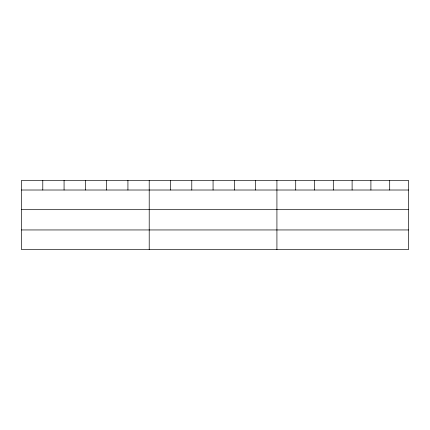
<?xml version="1.0" encoding="UTF-8"?>
<svg xmlns="http://www.w3.org/2000/svg" width="430" height="430" viewBox="0 0 430 430"><rect width="100%" height="100%" fill="white"/><g stroke="black" fill="none" stroke-linecap="round" stroke-linejoin="round"><path stroke-width="0.64" d="M408.5 209.684L408.5 180.385L21.5 180.385L21.5 249.615L408.5 249.615L408.5 209.684L21.5 209.684M21.5 190.012L408.5 190.012M21.5 229.948L408.5 229.948M389.704 180.385L389.704 190.012M370.907 180.385L370.907 190.012M352.111 180.385L352.111 190.012M333.309 180.385L333.309 190.012M314.513 180.385L314.513 190.012M295.716 180.385L295.716 190.012M276.92 180.385L276.92 249.615M255.635 180.385L255.635 190.012M234.35 180.385L234.35 190.012M213.065 180.385L213.065 190.012M191.78 180.385L191.78 190.012M170.495 180.385L170.495 190.012M149.21 180.385L149.21 249.615M127.925 180.385L127.925 190.012M106.64 180.385L106.64 190.012M85.355 180.385L85.355 190.012M64.07 180.385L64.07 190.012M42.785 180.385L42.785 190.012"/></g></svg>
